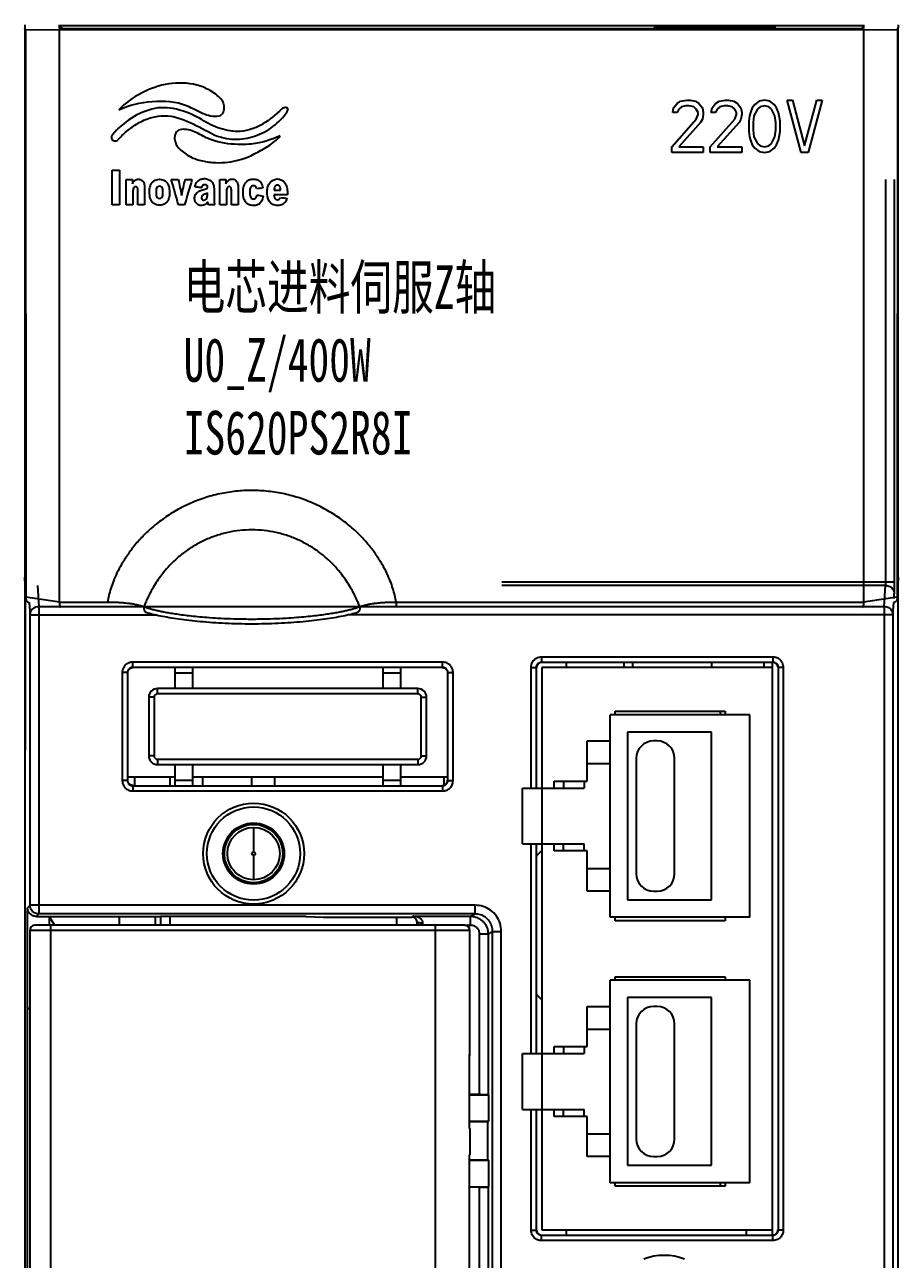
# Model space of a CAD drawing. Header units: millimetres. Extents: x 336 to 12810, y -1577 to 4105.
# Drawn here: x 7522.1 to 7572.1, y 1767.7 to 1838.4 of the extents above; entities that cross this region are included whole.
import ezdxf

# ---------------------------------------------------------------- set-up
doc = ezdxf.new("R2010")
doc.units = ezdxf.units.MM
doc.layers.add('03___PRT_ALL_CURVES', color=7, linetype='Continuous')
doc.layers.add('20_ALL_FEATURES', color=7, linetype='Continuous')
doc.styles.add('宋', font='', dxfattribs={"width": 0.7})
doc.styles.add('样式 8', font='arial.ttf', dxfattribs={"width": 0.6, "height": 2.5})
doc.styles.get('宋').set_extended_font_data('SimSun')

msp = doc.modelspace()

# ---------------------------------------------------------------- linework, layer by layer
at = {"color": 7, "linetype": 'Continuous'}
for p, q in [((7522.147, 1838.253), (7522.147, 1679.358)), ((7522.199, 1838.164), (7522.147, 1838.253)), ((7522.147, 1838.253), (7522.157, 1838.253)), ((7522.157, 1838.431), (7522.157, 1838.253)), ((7522.199, 1838.164), (7522.216, 1805.645)), ((7522.199, 1838.164), (7524.147, 1838.135)), ((7524.147, 1838.207), (7524.147, 1838.431)), ((7570.147, 1838.358), (7524.147, 1838.358)), ((7524.247, 1838.284), (7524.147, 1838.284)), ((7525.147, 1838.192), (7524.147, 1838.207)), ((7524.147, 1805.358), (7524.147, 1838.135)), ((7570.147, 1838.135), (7524.147, 1838.135)), ((7524.247, 1838.284), (7524.247, 1838.206)), ((7569.147, 1838.192), (7525.147, 1838.192)), ((7558.147, 1838.358), (7558.147, 1838.32)), ((7558.147, 1838.32), (7565.147, 1838.32)), ((7565.147, 1838.358), (7565.147, 1838.32)), ((7570.147, 1838.207), (7569.147, 1838.192)), ((7570.111, 1838.284), (7570.032, 1838.206)), ((7570.11, 1838.208), (7570.111, 1838.284)), ((7570.147, 1838.284), (7570.111, 1838.284)), ((7570.147, 1838.431), (7570.147, 1838.207)), ((7570.147, 1838.135), (7572.094, 1838.164)), ((7570.147, 1838.135), (7570.147, 1805.358)), ((7572.094, 1838.164), (7572.077, 1805.645)), ((7572.094, 1838.164), (7572.147, 1838.253)), ((7572.137, 1838.431), (7572.137, 1838.253)), ((7572.147, 1838.253), (7572.137, 1838.253)), ((7572.147, 1679.358), (7572.147, 1838.253)), ((7571.429, 1806.512), (7571.429, 1829.558)), ((7571.928, 1806.512), (7571.928, 1829.558)), ((7522.147, 1806.761), (7522.147, 1806.78)), ((7522.216, 1805.567), (7522.147, 1806.78)), ((7522.216, 1805.567), (7522.147, 1806.761)), ((7572.147, 1806.78), (7572.077, 1805.567)), ((7572.146, 1806.761), (7572.082, 1805.645)), ((7572.147, 1806.78), (7572.146, 1806.761)), ((7522.874, 1806.319), (7522.952, 1805.118)), ((7571.928, 1806.512), (7549.447, 1806.512)), ((7571.419, 1806.319), (7549.447, 1806.319)), ((7571.341, 1805.118), (7571.419, 1806.319)), ((7522.147, 1805.858), (7522.185, 1805.858)), ((7522.185, 1796.858), (7522.185, 1805.858)), ((7524.146, 1805.348), (7522.216, 1805.645)), ((7522.216, 1805.567), (7522.217, 1805.55)), ((7522.407, 1805.331), (7522.452, 1804.635)), ((7524.147, 1805.358), (7526.883, 1805.358)), ((7543.41, 1805.358), (7570.147, 1805.358)), ((7543.41, 1805.358), (7543.41, 1805.058)), ((7572.077, 1805.645), (7570.147, 1805.348)), ((7571.841, 1804.635), (7571.887, 1805.331)), ((7571.902, 1805.562), (7571.919, 1805.836)), ((7572.077, 1805.567), (7572.077, 1805.55)), ((7522.452, 1787.998), (7522.452, 1804.635)), ((7522.452, 1804.635), (7529.659, 1804.635)), ((7522.952, 1805.118), (7571.341, 1805.118)), ((7522.952, 1805.118), (7522.952, 1787.498)), ((7571.841, 1804.635), (7540.635, 1804.635)), ((7571.341, 1805.118), (7571.341, 1679.664)), ((7571.841, 1804.635), (7571.841, 1679.664)), ((7546.063, 1801.924), (7528.331, 1801.924)), ((7528.331, 1801.624), (7528.331, 1801.924)), ((7546.063, 1801.624), (7546.063, 1801.924)), ((7551.73, 1802.225), (7564.963, 1802.225)), ((7551.73, 1802.225), (7551.73, 1801.925)), ((7551.73, 1801.925), (7564.963, 1801.925)), ((7553.147, 1801.925), (7553.147, 1801.608)), ((7556.447, 1801.925), (7556.447, 1801.608)), ((7556.947, 1801.608), (7556.947, 1801.925)), ((7561.447, 1801.925), (7561.447, 1801.608)), ((7564.447, 1801.925), (7564.447, 1801.608)), ((7564.947, 1769.108), (7564.947, 1801.925)), ((7564.963, 1802.225), (7564.963, 1801.925)), ((7527.731, 1801.324), (7527.731, 1795.143)), ((7528.031, 1801.324), (7527.731, 1801.324)), ((7528.031, 1801.324), (7528.031, 1795.143)), ((7528.031, 1801.324), (7528.047, 1801.308)), ((7546.063, 1801.624), (7528.331, 1801.624)), ((7528.331, 1801.624), (7528.347, 1801.608)), ((7530.747, 1801.608), (7530.747, 1800.408)), ((7530.747, 1801.308), (7531.747, 1801.308)), ((7531.747, 1801.608), (7531.747, 1800.408)), ((7542.647, 1801.608), (7542.647, 1800.408)), ((7542.647, 1801.308), (7543.647, 1801.308)), ((7543.647, 1801.608), (7543.647, 1800.408)), ((7546.047, 1801.608), (7546.063, 1801.624)), ((7546.347, 1801.308), (7546.363, 1801.324)), ((7546.363, 1801.324), (7546.663, 1801.324)), ((7546.363, 1795.143), (7546.363, 1801.324)), ((7546.663, 1795.143), (7546.663, 1801.324)), ((7551.13, 1801.625), (7551.43, 1801.625)), ((7551.13, 1794.708), (7551.13, 1801.625)), ((7551.43, 1794.708), (7551.43, 1801.625)), ((7564.947, 1801.608), (7551.747, 1801.608)), ((7551.747, 1801.608), (7551.747, 1794.708)), ((7565.263, 1801.625), (7565.263, 1769.392)), ((7565.563, 1801.625), (7565.263, 1801.625)), ((7565.563, 1801.625), (7565.563, 1769.392)), ((7529.747, 1800.108), (7529.747, 1800.408)), ((7544.647, 1800.408), (7529.747, 1800.408)), ((7544.647, 1800.108), (7544.647, 1800.408)), ((7529.247, 1799.908), (7529.247, 1796.558)), ((7529.547, 1799.908), (7529.247, 1799.908)), ((7529.547, 1799.908), (7529.547, 1796.558)), ((7544.647, 1800.108), (7529.747, 1800.108)), ((7544.847, 1796.558), (7544.847, 1799.908)), ((7544.847, 1799.908), (7545.147, 1799.908)), ((7545.147, 1796.558), (7545.147, 1799.908)), ((7555.647, 1787.308), (7555.647, 1798.908)), ((7563.647, 1798.908), (7555.647, 1798.908)), ((7555.947, 1799.108), (7562.247, 1799.108)), ((7555.947, 1798.908), (7555.947, 1799.108)), ((7561.947, 1799.108), (7561.947, 1798.908)), ((7562.247, 1799.108), (7562.247, 1798.908)), ((7563.647, 1787.308), (7563.647, 1798.908)), ((7556.647, 1797.908), (7556.647, 1788.308)), ((7561.447, 1797.908), (7556.647, 1797.908)), ((7561.447, 1788.308), (7561.447, 1797.908)), ((7522.147, 1796.858), (7522.185, 1796.858)), ((7554.347, 1797.408), (7555.647, 1797.408)), ((7554.347, 1795.108), (7554.347, 1797.408)), ((7558.347, 1797.408), (7558.147, 1797.408)), ((7529.547, 1796.558), (7529.247, 1796.558)), ((7529.747, 1796.358), (7529.747, 1796.058)), ((7529.747, 1796.358), (7544.647, 1796.358)), ((7544.647, 1796.358), (7544.647, 1796.058)), ((7544.847, 1796.558), (7545.147, 1796.558)), ((7554.347, 1796.108), (7555.647, 1796.108)), ((7557.147, 1796.408), (7557.147, 1789.808)), ((7559.347, 1789.808), (7559.347, 1796.408)), ((7528.047, 1795.358), (7530.747, 1795.358)), ((7528.447, 1794.858), (7528.447, 1795.358)), ((7529.747, 1796.058), (7544.647, 1796.058)), ((7530.447, 1795.358), (7530.447, 1794.858)), ((7530.747, 1796.058), (7530.747, 1794.858)), ((7531.747, 1796.058), (7531.747, 1794.858)), ((7531.747, 1795.358), (7542.647, 1795.358)), ((7532.347, 1794.858), (7532.347, 1795.358)), ((7535.147, 1794.858), (7535.147, 1795.358)), ((7536.447, 1795.358), (7536.447, 1794.858)), ((7542.647, 1796.058), (7542.647, 1794.858)), ((7543.647, 1796.058), (7543.647, 1794.858)), ((7543.647, 1795.358), (7546.347, 1795.358)), ((7546.147, 1794.858), (7546.147, 1795.358)), ((7528.031, 1795.143), (7527.731, 1795.143)), ((7528.031, 1795.143), (7528.047, 1795.158)), ((7528.331, 1794.843), (7528.347, 1794.858)), ((7528.331, 1794.843), (7546.063, 1794.843)), ((7528.331, 1794.843), (7528.331, 1794.543)), ((7530.747, 1795.158), (7531.747, 1795.158)), ((7542.647, 1795.158), (7543.647, 1795.158)), ((7546.063, 1794.843), (7546.047, 1794.858)), ((7546.063, 1794.843), (7546.063, 1794.543)), ((7546.363, 1795.143), (7546.347, 1795.158)), ((7546.363, 1795.143), (7546.663, 1795.143)), ((7550.647, 1791.508), (7550.647, 1794.708)), ((7550.647, 1794.708), (7554.177, 1794.708)), ((7551.77, 1791.508), (7551.77, 1794.708)), ((7552.447, 1795.108), (7554.347, 1795.108)), ((7552.447, 1794.708), (7552.447, 1795.108)), ((7552.977, 1795.108), (7552.977, 1794.708)), ((7554.177, 1795.108), (7554.177, 1794.708)), ((7528.331, 1794.543), (7546.063, 1794.543)), ((7535.247, 1792.458), (7535.247, 1791.058)), ((7550.647, 1791.508), (7554.177, 1791.508)), ((7551.13, 1779.508), (7551.13, 1791.508)), ((7551.43, 1779.508), (7551.43, 1791.508)), ((7551.747, 1791.508), (7551.747, 1779.508)), ((7552.447, 1791.108), (7552.447, 1791.508)), ((7552.977, 1791.108), (7552.977, 1791.508)), ((7554.177, 1791.108), (7554.177, 1791.508)), ((7535.247, 1790.858), (7535.247, 1789.458)), ((7554.347, 1791.108), (7552.447, 1791.108)), ((7554.347, 1788.808), (7554.347, 1791.108)), ((7554.347, 1790.108), (7555.647, 1790.108)), ((7555.647, 1788.808), (7554.347, 1788.808)), ((7556.647, 1788.308), (7561.447, 1788.308)), ((7558.147, 1788.808), (7558.347, 1788.808)), ((7522.452, 1787.998), (7522.313, 1787.858)), ((7522.313, 1782.024), (7522.313, 1787.858)), ((7547.926, 1787.998), (7522.452, 1787.998)), ((7547.926, 1787.498), (7547.926, 1787.998)), ((7522.952, 1787.498), (7522.813, 1787.358)), ((7522.813, 1787.358), (7529.642, 1787.358)), ((7547.927, 1787.498), (7522.952, 1787.498)), ((7523.547, 1787.358), (7523.547, 1786.858)), ((7523.547, 1787.358), (7523.859, 1786.858)), ((7527.547, 1787.358), (7527.547, 1786.858)), ((7529.642, 1786.858), (7529.642, 1787.358)), ((7538.247, 1787.355), (7529.924, 1787.355)), ((7529.943, 1787.355), (7529.942, 1787.353)), ((7529.942, 1786.858), (7529.942, 1787.353)), ((7530.447, 1787.355), (7530.447, 1786.858)), ((7538.247, 1787.355), (7539.247, 1787.32)), ((7539.247, 1787.32), (7544.308, 1787.32)), ((7543.447, 1786.858), (7543.447, 1787.32)), ((7544.308, 1787.32), (7544.355, 1787.367)), ((7544.355, 1787.367), (7547.665, 1787.367)), ((7544.608, 1787.02), (7544.642, 1787.054)), ((7544.608, 1786.858), (7544.608, 1787.02)), ((7547.332, 1786.867), (7547.664, 1786.867)), ((7547.664, 1786.867), (7547.664, 1787.367)), ((7547.665, 1787.367), (7547.927, 1787.498)), ((7563.647, 1787.308), (7555.647, 1787.308)), ((7555.947, 1787.108), (7555.947, 1787.308)), ((7562.247, 1787.108), (7555.947, 1787.108)), ((7562.247, 1787.308), (7562.247, 1787.108)), ((7522.432, 1786.558), (7522.432, 1694.158)), ((7547.632, 1786.558), (7522.432, 1786.558)), ((7547.332, 1786.858), (7522.732, 1786.858)), ((7523.632, 1786.858), (7523.632, 1693.858)), ((7545.632, 1786.858), (7545.632, 1693.858)), ((7547.632, 1779.878), (7547.632, 1786.558)), ((7548.164, 1786.367), (7548.164, 1777.151)), ((7548.164, 1786.367), (7548.664, 1786.367)), ((7548.664, 1786.367), (7548.927, 1786.499)), ((7548.664, 1786.367), (7548.664, 1777.143)), ((7548.927, 1694.218), (7548.927, 1786.499)), ((7548.927, 1786.499), (7549.426, 1786.499)), ((7549.426, 1694.218), (7549.426, 1786.499)), ((7555.647, 1772.108), (7555.647, 1783.708)), ((7563.647, 1783.708), (7555.647, 1783.708)), ((7555.947, 1783.908), (7562.247, 1783.908)), ((7555.947, 1783.708), (7555.947, 1783.908)), ((7562.247, 1783.908), (7562.247, 1783.708)), ((7563.647, 1772.108), (7563.647, 1783.708)), ((7556.647, 1782.708), (7556.647, 1773.108)), ((7561.447, 1782.708), (7556.647, 1782.708)), ((7561.447, 1773.108), (7561.447, 1782.708)), ((7522.432, 1782.143), (7522.311, 1782.023)), ((7522.311, 1748.26), (7522.311, 1782.023)), ((7554.347, 1779.908), (7554.347, 1782.208)), ((7554.347, 1782.208), (7555.647, 1782.208)), ((7558.347, 1782.208), (7558.147, 1782.208)), ((7554.347, 1780.908), (7555.647, 1780.908)), ((7557.147, 1781.208), (7557.147, 1774.608)), ((7559.347, 1774.608), (7559.347, 1781.208)), ((7552.447, 1779.508), (7552.447, 1779.908)), ((7552.447, 1779.908), (7554.347, 1779.908)), ((7552.977, 1779.908), (7552.977, 1779.508)), ((7554.177, 1779.908), (7554.177, 1779.508)), ((7547.6, 1775.208), (7547.6, 1779.279)), ((7547.605, 1779.266), (7547.6, 1779.279)), ((7547.605, 1775.208), (7547.605, 1779.267)), ((7550.647, 1776.308), (7550.647, 1779.508)), ((7550.647, 1779.508), (7554.177, 1779.508)), ((7551.77, 1776.308), (7551.77, 1779.508)), ((7548.164, 1777.151), (7547.605, 1777.151)), ((7548.703, 1777.123), (7547.605, 1777.123)), ((7548.664, 1777.143), (7548.703, 1777.123)), ((7548.703, 1775.629), (7548.703, 1777.123)), ((7550.647, 1776.308), (7554.177, 1776.308)), ((7551.13, 1769.392), (7551.13, 1776.308)), ((7551.43, 1769.392), (7551.43, 1776.308)), ((7551.747, 1776.308), (7551.747, 1769.408)), ((7552.447, 1775.908), (7552.447, 1776.308)), ((7552.977, 1775.908), (7552.977, 1776.308)), ((7554.177, 1775.908), (7554.177, 1776.308)), ((7547.605, 1775.629), (7548.703, 1775.629)), ((7548.647, 1775.601), (7547.605, 1775.601)), ((7548.647, 1775.601), (7548.703, 1775.629)), ((7548.647, 1773.401), (7548.647, 1775.601)), ((7554.347, 1775.908), (7552.447, 1775.908)), ((7554.347, 1773.608), (7554.347, 1775.908)), ((7547.6, 1775.208), (7547.632, 1775.208)), ((7547.632, 1775.208), (7547.632, 1773.708)), ((7554.347, 1774.908), (7555.647, 1774.908)), ((7547.6, 1765.638), (7547.6, 1773.708)), ((7547.6, 1773.708), (7547.632, 1773.708)), ((7547.605, 1765.65), (7547.605, 1773.708)), ((7555.647, 1773.608), (7554.347, 1773.608)), ((7558.147, 1773.608), (7558.347, 1773.608)), ((7548.647, 1773.401), (7547.605, 1773.401)), ((7548.703, 1773.373), (7547.605, 1773.373)), ((7548.647, 1773.401), (7548.703, 1773.373)), ((7548.703, 1771.879), (7548.703, 1773.373)), ((7556.647, 1773.108), (7561.447, 1773.108)), ((7563.647, 1772.108), (7555.647, 1772.108)), ((7555.947, 1771.908), (7555.947, 1772.108)), ((7561.947, 1772.108), (7561.947, 1771.908)), ((7562.247, 1772.108), (7562.247, 1771.908)), ((7547.605, 1771.879), (7548.703, 1771.879)), ((7548.164, 1771.851), (7547.605, 1771.851)), ((7548.164, 1771.851), (7548.164, 1733.358)), ((7548.664, 1771.859), (7548.703, 1771.879)), ((7548.664, 1771.859), (7548.664, 1733.358)), ((7562.247, 1771.908), (7555.947, 1771.908)), ((7551.13, 1769.392), (7551.43, 1769.392)), ((7551.747, 1769.408), (7564.947, 1769.408)), ((7553.147, 1769.408), (7553.147, 1769.092)), ((7563.447, 1769.408), (7563.447, 1769.092)), ((7565.563, 1769.392), (7565.263, 1769.392)), ((7551.73, 1768.792), (7551.73, 1769.092)), ((7564.963, 1769.092), (7551.73, 1769.092)), ((7564.963, 1768.792), (7551.73, 1768.792)), ((7564.963, 1768.792), (7564.963, 1769.092))]:
    msp.add_line(p, q, dxfattribs=at)
for radius in [2.89, 2.669, 1.751, 1.672, 1.5, 0.1]:
    msp.add_circle((7535.247, 1790.958), radius, dxfattribs=at)
for centre, radius, start, end in [((7529.747, 1799.908), 0.5, 90, 180), ((7544.647, 1799.908), 0.5, 0, 90), ((7529.747, 1799.908), 0.2, 90, 180), ((7544.647, 1799.908), 0.2, 0, 90), ((7558.147, 1796.408), 1, 90, 180), ((7558.347, 1796.408), 1, 0, 90), ((7529.747, 1796.558), 0.5, 180, 270), ((7529.747, 1796.558), 0.2, 180, 270), ((7544.647, 1796.558), 0.2, 270, 0), ((7544.647, 1796.558), 0.5, 270, 0), ((7555.947, 1786.858), 6, 134.823, 138.97307), ((7558.147, 1789.808), 1, 180, 270), ((7558.347, 1789.808), 1, 270, 0), ((7522.732, 1786.558), 0.3, 90, 180), ((7547.332, 1786.558), 0.3, 0, 90), ((7555.947, 1786.858), 6, 221.02693, 225.177), ((7558.147, 1781.208), 1, 90, 180), ((7558.347, 1781.208), 1, 0, 90), ((7558.147, 1774.608), 1, 180, 270), ((7558.347, 1774.608), 1, 270, 0), ((7558.747, 1764.63), 3.317, 69.31391, 110.69797)]:
    msp.add_arc(centre, radius, start, end, dxfattribs=at)
for points, start_tangent, end_tangent in [([(7543.41, 1805.358), (7543.335, 1805.736), (7543.223, 1806.137), (7543.071, 1806.565), (7542.869, 1807.025), (7542.606, 1807.522), (7542.271, 1808.052), (7541.854, 1808.607), (7541.339, 1809.179), (7540.716, 1809.75), (7539.992, 1810.29), (7539.193, 1810.763), (7538.346, 1811.15), (7537.462, 1811.444), (7536.552, 1811.642), (7535.626, 1811.743), (7534.694, 1811.745), (7533.768, 1811.647), (7532.857, 1811.451), (7531.973, 1811.16), (7531.124, 1810.776), (7530.323, 1810.304), (7529.595, 1809.765), (7528.968, 1809.192), (7528.449, 1808.619), (7528.028, 1808.061), (7527.691, 1807.529), (7527.427, 1807.03), (7527.224, 1806.568), (7527.071, 1806.139), (7526.959, 1805.737), (7526.883, 1805.358)], (-0.158449, 0.987367), (-0.158453, -0.987366)), ([(7541.311, 1805.104), (7541.224, 1805.332), (7541.112, 1805.59), (7540.972, 1805.878), (7540.794, 1806.201), (7540.571, 1806.558), (7540.292, 1806.944), (7539.95, 1807.353), (7539.533, 1807.774), (7539.035, 1808.19), (7538.467, 1808.573), (7537.854, 1808.899), (7537.209, 1809.158), (7536.539, 1809.345), (7535.852, 1809.459), (7535.156, 1809.499), (7534.461, 1809.462), (7533.773, 1809.349), (7533.103, 1809.164), (7532.458, 1808.908), (7531.842, 1808.583), (7531.273, 1808.2), (7530.771, 1807.784), (7530.352, 1807.361), (7530.007, 1806.951), (7529.726, 1806.563), (7529.501, 1806.204), (7529.323, 1805.88), (7529.182, 1805.591), (7529.07, 1805.333), (7528.982, 1805.104)], (-0.336663, 0.941625), (-0.336661, -0.941626)), ([(7571.419, 1806.319), (7571.424, 1806.354), (7571.425, 1806.376), (7571.427, 1806.403), (7571.428, 1806.436), (7571.428, 1806.473), (7571.429, 1806.512)], (0.222501, 0.974932), (-0.000007, 1)), ([(7571.419, 1806.319), (7571.669, 1806.253), (7571.852, 1806.077), (7571.919, 1805.836)], (0.99999, -0.004364), (0.004676, -0.999989)), ([(7571.919, 1805.836), (7571.921, 1805.862), (7571.922, 1805.902), (7571.924, 1805.959), (7571.925, 1806.035), (7571.927, 1806.131), (7571.928, 1806.246), (7571.928, 1806.375), (7571.928, 1806.512)], (0.065022, 0.997884), (-0.000064, 1)), ([(7522.216, 1805.593), (7522.216, 1805.618), (7522.216, 1805.645)], (0.002955, 0.999996), (-0.000522, 1)), ([(7522.216, 1805.567), (7522.216, 1805.593)], (0.004788, 0.999989), (0.002955, 0.999996)), ([(7522.217, 1805.55), (7522.225, 1805.499), (7522.25, 1805.439), (7522.288, 1805.392), (7522.337, 1805.357), (7522.393, 1805.336), (7522.416, 1805.331)], (0.058249, -0.998302), (0.988517, -0.151107)), ([(7524.146, 1805.348), (7524.144, 1805.287), (7524.145, 1805.228), (7524.149, 1805.176), (7524.155, 1805.131), (7524.164, 1805.096), (7524.176, 1805.072), (7524.189, 1805.06), (7524.194, 1805.058)], (-0.064441, -0.997922), (0.992881, -0.119113)), ([(7524.146, 1805.348), (7524.147, 1805.352), (7524.147, 1805.355), (7524.147, 1805.358)], (0.064441, 0.997922), (0, 1)), ([(7526.883, 1805.358), (7527.137, 1805.359), (7527.416, 1805.352), (7527.705, 1805.335), (7527.988, 1805.309), (7528.251, 1805.274), (7528.486, 1805.233), (7528.688, 1805.189), (7528.854, 1805.144), (7528.982, 1805.104)], (0.999877, 0.015698), (0.946467, -0.3228)), ([(7541.311, 1805.104), (7541.44, 1805.145), (7541.606, 1805.189), (7541.808, 1805.234), (7542.044, 1805.274), (7542.307, 1805.309), (7542.589, 1805.335), (7542.878, 1805.352), (7543.156, 1805.359), (7543.41, 1805.358)], (0.946467, 0.322799), (0.999877, -0.015694)), ([(7570.147, 1805.348), (7570.15, 1805.287), (7570.149, 1805.228), (7570.145, 1805.176), (7570.138, 1805.131), (7570.129, 1805.096), (7570.118, 1805.072), (7570.105, 1805.06), (7570.1, 1805.058)], (0.064441, -0.997922), (-0.992805, -0.11974)), ([(7570.147, 1805.358), (7570.147, 1805.355), (7570.147, 1805.352), (7570.147, 1805.348)], (0, -1), (0.064441, -0.997922)), ([(7572.077, 1805.55), (7572.069, 1805.499), (7572.044, 1805.439), (7572.005, 1805.392), (7571.957, 1805.357), (7571.901, 1805.336), (7571.877, 1805.331)], (-0.058406, -0.998293), (-0.988508, -0.15117)), ([(7572.077, 1805.645), (7572.077, 1805.618), (7572.077, 1805.593)], (-0.000522, -1), (0.002955, -0.999996)), ([(7572.077, 1805.593), (7572.077, 1805.567)], (0.002955, -0.999996), (0.004788, -0.999989)), ([(7522.452, 1804.635), (7522.463, 1804.73), (7522.496, 1804.83), (7522.558, 1804.93), (7522.654, 1805.021), (7522.787, 1805.09), (7522.952, 1805.118)], (0.004676, 0.999989), (0.99999, 0.004364)), ([(7528.982, 1805.104), (7528.97, 1805.024), (7528.974, 1804.947), (7528.994, 1804.879), (7529.029, 1804.825), (7529.075, 1804.788), (7529.099, 1804.779)], (-0.245809, -0.969318), (0.95301, -0.30294)), ([(7528.982, 1805.104), (7529.163, 1805.04), (7529.37, 1804.976), (7529.601, 1804.915), (7529.852, 1804.857), (7530.119, 1804.802), (7530.411, 1804.749), (7530.746, 1804.694), (7531.126, 1804.64), (7531.555, 1804.587), (7532.037, 1804.536), (7532.579, 1804.489), (7533.193, 1804.448), (7533.906, 1804.415), (7534.722, 1804.395), (7535.576, 1804.395), (7536.391, 1804.415), (7537.103, 1804.448), (7537.717, 1804.49), (7538.258, 1804.537), (7538.74, 1804.587), (7539.168, 1804.64), (7539.548, 1804.695), (7539.883, 1804.749), (7540.175, 1804.802), (7540.442, 1804.857), (7540.692, 1804.915), (7540.924, 1804.976), (7541.131, 1805.04), (7541.311, 1805.104)], (0.933783, -0.35784), (0.933783, 0.35784)), ([(7529.099, 1804.779), (7529.464, 1804.678), (7529.915, 1804.579), (7530.416, 1804.487), (7530.965, 1804.402), (7531.562, 1804.325), (7532.207, 1804.257), (7532.897, 1804.201), (7533.623, 1804.158), (7534.374, 1804.131), (7535.138, 1804.122), (7535.902, 1804.131), (7536.655, 1804.157), (7537.383, 1804.2), (7538.076, 1804.256), (7538.723, 1804.324), (7539.321, 1804.401), (7539.871, 1804.486), (7540.374, 1804.578), (7540.826, 1804.677), (7541.195, 1804.779)], (0.953081, -0.302715), (0.953092, 0.302681)), ([(7541.311, 1805.104), (7541.324, 1805.024), (7541.319, 1804.947), (7541.299, 1804.879), (7541.265, 1804.825), (7541.218, 1804.788), (7541.195, 1804.779)], (0.245794, -0.969322), (-0.953033, -0.302868)), ([(7571.341, 1805.118), (7571.44, 1805.108), (7571.544, 1805.076), (7571.648, 1805.015), (7571.742, 1804.922), (7571.812, 1804.795), (7571.841, 1804.635)], (0.99999, -0.004364), (0.004676, -0.999989)), ([(7528.331, 1801.924), (7528.258, 1801.92), (7528.179, 1801.905), (7528.094, 1801.875), (7528.007, 1801.829), (7527.921, 1801.762), (7527.844, 1801.675), (7527.783, 1801.569), (7527.744, 1801.45), (7527.731, 1801.324)], (-1, -0.000011), (0.000067, -1)), ([(7546.663, 1801.324), (7546.658, 1801.399), (7546.642, 1801.48), (7546.612, 1801.566), (7546.564, 1801.654), (7546.496, 1801.739), (7546.408, 1801.815), (7546.303, 1801.874), (7546.186, 1801.911), (7546.063, 1801.924)], (0, 1), (-1, 0.00004)), ([(7551.13, 1801.625), (7551.136, 1801.711), (7551.157, 1801.802), (7551.195, 1801.897), (7551.257, 1801.993), (7551.344, 1802.084), (7551.456, 1802.159), (7551.588, 1802.208), (7551.73, 1802.225)], (-0.000012, 1), (1, 0.000049)), ([(7551.43, 1801.625), (7551.433, 1801.668), (7551.443, 1801.713), (7551.463, 1801.761), (7551.493, 1801.809), (7551.537, 1801.855), (7551.593, 1801.892), (7551.659, 1801.916), (7551.73, 1801.925)], (-0.000084, 1), (1, -0.000044)), ([(7551.597, 1801.868), (7551.487, 1801.758), (7551.447, 1801.608)], (-0.867069, -0.498188), (0, -1)), ([(7551.747, 1801.908), (7551.597, 1801.868)], (-1, 0), (-0.867069, -0.498188)), ([(7565.192, 1801.796), (7565.087, 1801.883), (7564.953, 1801.914)], (-0.603787, 0.797146), (-0.999999, -0.001222)), ([(7564.963, 1802.225), (7565.05, 1802.219), (7565.14, 1802.198), (7565.235, 1802.16), (7565.332, 1802.099), (7565.423, 1802.011), (7565.497, 1801.899), (7565.546, 1801.767), (7565.563, 1801.625)], (1, 0.000012), (0.000049, -1)), ([(7564.963, 1801.925), (7565.006, 1801.922), (7565.052, 1801.912), (7565.099, 1801.893), (7565.148, 1801.862), (7565.193, 1801.818), (7565.23, 1801.762), (7565.255, 1801.696), (7565.263, 1801.625)], (1, 0.000084), (-0.000044, -1)), ([(7565.247, 1801.675), (7565.192, 1801.796)], (-0.201059, 0.979579), (-0.603787, 0.797146)), ([(7528.331, 1801.624), (7528.294, 1801.622), (7528.255, 1801.614), (7528.213, 1801.6), (7528.169, 1801.577), (7528.126, 1801.543), (7528.088, 1801.5), (7528.057, 1801.447), (7528.038, 1801.387), (7528.031, 1801.324)], (-1, 0.000297), (0.000348, -1)), ([(7528.047, 1801.308), (7528.087, 1801.458), (7528.197, 1801.568), (7528.347, 1801.608)], (0, 1), (1, 0)), ([(7546.047, 1801.608), (7546.197, 1801.568), (7546.307, 1801.458), (7546.347, 1801.308)], (1, 0), (0, -1)), ([(7546.363, 1801.324), (7546.36, 1801.362), (7546.352, 1801.402), (7546.337, 1801.445), (7546.313, 1801.489), (7546.279, 1801.532), (7546.235, 1801.57), (7546.183, 1801.599), (7546.124, 1801.618), (7546.063, 1801.624)], (0.000305, 1), (-1, -0.000279)), ([(7527.731, 1795.143), (7527.735, 1795.07), (7527.751, 1794.99), (7527.78, 1794.906), (7527.826, 1794.818), (7527.893, 1794.733), (7527.98, 1794.656), (7528.086, 1794.595), (7528.205, 1794.556), (7528.331, 1794.543)], (0.000011, -1), (1, 0.000067)), ([(7528.031, 1795.143), (7528.033, 1795.106), (7528.041, 1795.066), (7528.055, 1795.024), (7528.079, 1794.98), (7528.112, 1794.938), (7528.156, 1794.899), (7528.209, 1794.869), (7528.268, 1794.849), (7528.331, 1794.843)], (-0.000297, -1), (1, 0.000348)), ([(7528.347, 1794.858), (7528.197, 1794.899), (7528.087, 1795.008), (7528.047, 1795.158)], (-1, 0), (0, 1)), ([(7546.047, 1794.858), (7546.197, 1794.899), (7546.307, 1795.008), (7546.347, 1795.158)], (1, 0), (0, 1)), ([(7546.063, 1794.543), (7546.136, 1794.547), (7546.215, 1794.562), (7546.3, 1794.591), (7546.387, 1794.638), (7546.473, 1794.705), (7546.549, 1794.792), (7546.61, 1794.898), (7546.649, 1795.017), (7546.663, 1795.143)], (1, 0.000011), (-0.000067, 1)), ([(7546.063, 1794.843), (7546.099, 1794.845), (7546.139, 1794.852), (7546.181, 1794.867), (7546.225, 1794.89), (7546.268, 1794.924), (7546.306, 1794.967), (7546.337, 1795.02), (7546.356, 1795.08), (7546.363, 1795.143)], (1, -0.000297), (-0.000348, 1)), ([(7522.813, 1787.358), (7522.621, 1787.396), (7522.459, 1787.505), (7522.351, 1787.667), (7522.313, 1787.858)], (-1, 0), (0, 1)), ([(7522.952, 1787.498), (7522.854, 1787.508), (7522.749, 1787.541), (7522.645, 1787.604), (7522.551, 1787.7), (7522.481, 1787.832), (7522.452, 1787.998)], (-1, 0.000305), (-0.000305, 1)), ([(7549.426, 1786.499), (7549.353, 1786.962), (7549.141, 1787.38), (7548.809, 1787.711), (7548.391, 1787.924), (7547.926, 1787.998)], (-0.000061, 1), (-1, -0.000066)), ([(7529.642, 1787.358), (7529.763, 1787.358), (7529.862, 1787.357), (7529.924, 1787.355)], (1, 0), (0.998784, -0.04931)), ([(7544.608, 1787.02), (7544.568, 1787.17), (7544.458, 1787.28), (7544.308, 1787.32)], (0, 1), (-1, 0)), ([(7544.942, 1786.984), (7544.939, 1787.023), (7544.929, 1787.064), (7544.912, 1787.105), (7544.886, 1787.146), (7544.852, 1787.186), (7544.808, 1787.225), (7544.754, 1787.262), (7544.691, 1787.295), (7544.619, 1787.324), (7544.538, 1787.346), (7544.45, 1787.361), (7544.355, 1787.367)], (0.00666, 0.999978), (-0.999917, 0.012882)), ([(7544.642, 1787.054), (7544.684, 1787.019), (7544.793, 1786.993), (7544.942, 1786.984)], (0.07253, -0.997366), (0.999992, -0.003962)), ([(7544.642, 1786.867), (7544.642, 1786.962), (7544.642, 1787.054)], (-0.000006, 1), (0.004186, 0.999991)), ([(7544.942, 1786.867), (7544.942, 1786.926), (7544.942, 1786.984)], (0, 1), (0.006701, 0.999978)), ([(7547.664, 1786.867), (7547.725, 1786.863)], (1, -0.000001), (0.992559, -0.121764)), ([(7547.665, 1787.367), (7547.786, 1787.36), (7547.91, 1787.336), (7548.036, 1787.295), (7548.164, 1787.233), (7548.29, 1787.146), (7548.41, 1787.032), (7548.515, 1786.891), (7548.596, 1786.728), (7548.647, 1786.55), (7548.664, 1786.367)], (1, -0.000799), (0.000313, -1)), ([(7548.927, 1786.499), (7548.878, 1786.808), (7548.736, 1787.086), (7548.515, 1787.307), (7548.237, 1787.449), (7547.927, 1787.498)], (0.000286, 1), (-1, -0.000321)), ([(7547.725, 1786.863), (7547.787, 1786.852), (7547.85, 1786.831), (7547.914, 1786.8), (7547.977, 1786.757), (7548.037, 1786.7), (7548.09, 1786.629), (7548.13, 1786.547), (7548.156, 1786.458), (7548.164, 1786.367)], (0.992559, -0.121764), (0.000034, -1)), ([(7547.6, 1779.279), (7547.624, 1779.571), (7547.632, 1779.878)], (0.104868, 0.994486), (0.000126, 1)), ([(7547.606, 1779.279), (7547.616, 1779.405), (7547.63, 1779.706), (7547.632, 1779.878)], (0.085413, 0.996346), (0.000108, 1)), ([(7547.605, 1779.265), (7547.606, 1779.279)], (0.087397, 0.996174), (0.085413, 0.996346)), ([(7548.664, 1777.143), (7548.621, 1777.146), (7548.511, 1777.148), (7548.351, 1777.15), (7548.164, 1777.151)], (-0.894482, 0.447105), (-1, 0)), ([(7548.164, 1771.851), (7548.351, 1771.852), (7548.511, 1771.853), (7548.621, 1771.856), (7548.664, 1771.859)], (1, 0), (0.894482, 0.447105)), ([(7551.73, 1768.792), (7551.644, 1768.798), (7551.554, 1768.818), (7551.458, 1768.857), (7551.362, 1768.918), (7551.271, 1769.006), (7551.196, 1769.118), (7551.147, 1769.249), (7551.13, 1769.392)], (-1, -0.000012), (-0.000049, 1)), ([(7551.73, 1769.092), (7551.687, 1769.095), (7551.642, 1769.105), (7551.594, 1769.124), (7551.546, 1769.155), (7551.501, 1769.199), (7551.463, 1769.255), (7551.439, 1769.321), (7551.43, 1769.392)], (-1, -0.000084), (0.000044, 1)), ([(7551.447, 1769.408), (7551.487, 1769.258)], (0, -1), (0.498188, -0.867069)), ([(7551.487, 1769.258), (7551.597, 1769.149), (7551.747, 1769.108)], (0.498188, -0.867069), (1, 0)), ([(7564.946, 1769.1), (7565.103, 1769.143), (7565.213, 1769.252), (7565.253, 1769.402)], (1, 0), (0, 1)), ([(7565.263, 1769.392), (7565.26, 1769.349), (7565.25, 1769.304), (7565.231, 1769.256), (7565.2, 1769.208), (7565.157, 1769.162), (7565.1, 1769.125), (7565.035, 1769.1), (7564.963, 1769.092)], (0.000084, -1), (-1, 0.000044)), ([(7565.563, 1769.392), (7565.557, 1769.306), (7565.537, 1769.215), (7565.498, 1769.12), (7565.437, 1769.023), (7565.35, 1768.933), (7565.237, 1768.858), (7565.106, 1768.809), (7564.963, 1768.792)], (0.000012, -1), (-1, -0.000049))]:
    msp.add_spline(points, degree=3, dxfattribs=dict(at, start_tangent=start_tangent, end_tangent=end_tangent))
at = {"layer": '03___PRT_ALL_CURVES', "color": 7, "linetype": 'Continuous'}
for p, q in [((7559.235, 1833.407), (7559.285, 1833.663)), ((7559.285, 1833.663), (7559.485, 1833.918)), ((7559.485, 1833.918), (7559.685, 1834.046)), ((7559.585, 1833.599), (7559.485, 1833.407)), ((7559.735, 1833.726), (7559.585, 1833.599)), ((7559.685, 1834.046), (7560.035, 1834.109)), ((7559.985, 1833.79), (7559.735, 1833.726)), ((7560.185, 1833.79), (7559.985, 1833.79)), ((7560.035, 1834.109), (7560.235, 1834.109)), ((7560.435, 1833.726), (7560.185, 1833.79)), ((7560.235, 1834.109), (7560.535, 1834.046)), ((7560.585, 1833.599), (7560.435, 1833.726)), ((7560.535, 1834.046), (7560.735, 1833.918)), ((7560.685, 1833.407), (7560.585, 1833.599)), ((7560.735, 1833.918), (7560.935, 1833.663)), ((7560.935, 1833.663), (7560.985, 1833.407)), ((7561.435, 1833.407), (7561.485, 1833.663)), ((7561.485, 1833.663), (7561.685, 1833.918)), ((7561.685, 1833.918), (7561.885, 1834.046)), ((7561.785, 1833.599), (7561.685, 1833.407)), ((7561.935, 1833.726), (7561.785, 1833.599)), ((7561.885, 1834.046), (7562.235, 1834.109)), ((7562.185, 1833.79), (7561.935, 1833.726)), ((7562.385, 1833.79), (7562.185, 1833.79)), ((7562.235, 1834.109), (7562.435, 1834.109)), ((7562.635, 1833.726), (7562.385, 1833.79)), ((7562.435, 1834.109), (7562.735, 1834.046)), ((7562.785, 1833.599), (7562.635, 1833.726)), ((7562.735, 1834.046), (7562.935, 1833.918)), ((7562.885, 1833.407), (7562.785, 1833.599)), ((7562.935, 1833.918), (7563.135, 1833.663)), ((7563.135, 1833.663), (7563.185, 1833.407)), ((7563.785, 1833.663), (7563.685, 1833.407)), ((7563.935, 1833.854), (7563.785, 1833.663)), ((7564.085, 1833.599), (7563.885, 1833.216)), ((7564.185, 1834.046), (7563.935, 1833.854)), ((7564.235, 1833.726), (7564.085, 1833.599)), ((7564.485, 1834.109), (7564.185, 1834.046)), ((7564.485, 1833.79), (7564.235, 1833.726)), ((7564.785, 1834.046), (7564.485, 1834.109)), ((7564.735, 1833.726), (7564.485, 1833.79)), ((7564.885, 1833.599), (7564.735, 1833.726)), ((7565.035, 1833.854), (7564.785, 1834.046)), ((7565.085, 1833.216), (7564.885, 1833.599)), ((7565.185, 1833.663), (7565.035, 1833.854)), ((7565.285, 1833.407), (7565.185, 1833.663)), ((7566.585, 1831.109), (7565.785, 1834.109)), ((7565.785, 1834.109), (7566.085, 1834.109)), ((7566.085, 1834.109), (7566.785, 1831.492)), ((7566.785, 1831.492), (7567.485, 1834.109)), ((7567.785, 1834.109), (7566.985, 1831.109)), ((7567.485, 1834.109), (7567.785, 1834.109)), ((7559.185, 1831.428), (7560.585, 1833.024)), ((7559.485, 1833.407), (7559.235, 1833.407)), ((7560.835, 1832.833), (7559.585, 1831.428)), ((7560.585, 1833.024), (7560.685, 1833.28)), ((7560.685, 1833.28), (7560.685, 1833.407)), ((7560.935, 1833.024), (7560.835, 1832.833)), ((7560.985, 1833.28), (7560.935, 1833.024)), ((7560.985, 1833.407), (7560.985, 1833.28)), ((7561.385, 1831.428), (7562.785, 1833.024)), ((7561.685, 1833.407), (7561.435, 1833.407)), ((7563.035, 1832.833), (7561.785, 1831.428)), ((7562.785, 1833.024), (7562.885, 1833.28)), ((7562.885, 1833.28), (7562.885, 1833.407)), ((7563.135, 1833.024), (7563.035, 1832.833)), ((7563.185, 1833.28), (7563.135, 1833.024)), ((7563.185, 1833.407), (7563.185, 1833.28)), ((7563.635, 1833.216), (7563.585, 1832.897)), ((7563.585, 1832.897), (7563.585, 1832.322)), ((7563.685, 1833.407), (7563.635, 1833.216)), ((7563.885, 1833.216), (7563.835, 1832.833)), ((7563.835, 1832.833), (7563.835, 1832.386)), ((7565.135, 1832.833), (7565.085, 1833.216)), ((7565.135, 1832.386), (7565.135, 1832.833)), ((7565.335, 1833.216), (7565.285, 1833.407)), ((7565.385, 1832.897), (7565.335, 1833.216)), ((7565.385, 1832.322), (7565.385, 1832.897)), ((7563.585, 1832.322), (7563.635, 1832.003)), ((7563.835, 1832.386), (7563.885, 1832.003)), ((7565.085, 1832.003), (7565.135, 1832.386)), ((7565.335, 1832.003), (7565.385, 1832.322)), ((7559.185, 1831.109), (7559.185, 1831.428)), ((7559.585, 1831.428), (7560.985, 1831.428)), ((7560.985, 1831.428), (7560.985, 1831.109)), ((7561.385, 1831.109), (7561.385, 1831.428)), ((7561.785, 1831.428), (7563.185, 1831.428)), ((7563.185, 1831.428), (7563.185, 1831.109)), ((7563.635, 1832.003), (7563.685, 1831.811)), ((7563.685, 1831.811), (7563.785, 1831.556)), ((7563.785, 1831.556), (7563.935, 1831.365)), ((7563.885, 1832.003), (7564.085, 1831.62)), ((7564.085, 1831.62), (7564.235, 1831.492)), ((7564.235, 1831.492), (7564.485, 1831.428)), ((7564.485, 1831.428), (7564.735, 1831.492)), ((7564.735, 1831.492), (7564.885, 1831.62)), ((7564.885, 1831.62), (7565.085, 1832.003)), ((7565.035, 1831.365), (7565.185, 1831.556)), ((7565.185, 1831.556), (7565.285, 1831.811)), ((7565.285, 1831.811), (7565.335, 1832.003)), ((7560.985, 1831.109), (7559.185, 1831.109)), ((7563.185, 1831.109), (7561.385, 1831.109)), ((7563.935, 1831.365), (7564.185, 1831.173)), ((7564.185, 1831.173), (7564.485, 1831.109)), ((7564.485, 1831.109), (7564.785, 1831.173)), ((7564.785, 1831.173), (7565.035, 1831.365)), ((7566.985, 1831.109), (7566.585, 1831.109))]:
    msp.add_line(p, q, dxfattribs=at)
at = {"layer": '20_ALL_FEATURES', "color": 7, "linetype": 'Continuous'}
for points, start_tangent, end_tangent in [([(7533.398, 1834.171, 48.994), (7532.735, 1834.674, 49.008), (7531.995, 1834.974, 49.017), (7530.396, 1835.04, 49.019), (7528.83, 1834.517, 49.004), (7527.527, 1833.553, 48.975)], (-0.709681, 0.704213, 0.020901), (-0.69443, -0.719243, -0.021347)), ([(7529.592, 1833.639, 48.978), (7528.258, 1833.078, 48.961), (7527.166, 1832.125, 48.933)], (-0.974455, -0.224484, -0.006663), (-0.643609, -0.765018, -0.022705)), ([(7527.527, 1833.553, 48.975), (7529.448, 1834.04, 48.99), (7531.416, 1833.8, 48.982), (7531.87, 1833.585, 48.976), (7532.318, 1833.364, 48.97), (7532.782, 1833.213, 48.965), (7533.279, 1833.203, 48.965)], (0.907304, 0.42029, 0.012474), (0.986774, 0.162031, 0.004809)), ([(7532.301, 1832.985, 48.958), (7530.998, 1833.545, 48.975), (7530.302, 1833.668, 48.979), (7529.592, 1833.639, 48.978)], (-0.867538, 0.497152, 0.014755), (-0.986865, -0.161475, -0.004792)), ([(7533.279, 1833.203, 48.965), (7533.406, 1833.279, 48.967), (7533.494, 1833.383, 48.97), (7533.567, 1833.643, 48.978), (7533.526, 1833.925, 48.986), (7533.398, 1834.171, 48.994)], (0.925982, 0.377402, 0.011201), (-0.614554, 0.788528, 0.023403)), ([(7536.846, 1833.588, 48.976), (7535.769, 1832.747, 48.951), (7535.152, 1832.458, 48.943), (7534.484, 1832.317, 48.938)], (-0.72364, -0.689874, -0.020475), (-0.997096, -0.076127, -0.002259)), ([(7537.167, 1833.459, 48.972), (7537.211, 1833.55, 48.975), (7537.214, 1833.616, 48.977), (7537.183, 1833.658, 48.978), (7537.128, 1833.679, 48.979), (7537.059, 1833.681, 48.979), (7536.982, 1833.665, 48.978), (7536.846, 1833.588, 48.976)], (0.545673, 0.837629, 0.02486), (-0.72364, -0.689874, -0.020475)), ([(7527.512, 1831.868, 48.925), (7528.06, 1832.396, 48.941), (7528.705, 1832.828, 48.954), (7529.415, 1833.118, 48.962), (7530.152, 1833.218, 48.965), (7531.61, 1832.829, 48.954), (7532.987, 1832.132, 48.933)], (0.655413, 0.754938, 0.022406), (0.900227, -0.435229, -0.012917)), ([(7534.484, 1832.317, 48.938), (7533.343, 1832.481, 48.943), (7532.301, 1832.985, 48.958)], (-0.999078, -0.042916, -0.001274), (-0.839082, 0.543766, 0.016139)), ([(7532.987, 1832.132, 48.933), (7534.141, 1831.871, 48.925), (7535.307, 1832.048, 48.93), (7536.357, 1832.599, 48.947), (7537.167, 1833.459, 48.972)], (0.910828, -0.412604, -0.012246), (0.545673, 0.837629, 0.02486)), ([(7527.166, 1832.125, 48.933), (7527.105, 1831.949, 48.928), (7527.185, 1831.816, 48.924), (7527.342, 1831.774, 48.922), (7527.512, 1831.868, 48.925)], (-0.643609, -0.765018, -0.022705), (0.655413, 0.754938, 0.022406)), ([(7531.017, 1832.415, 48.941), (7530.801, 1832.232, 48.936), (7530.728, 1831.973, 48.928), (7530.77, 1831.693, 48.92), (7530.897, 1831.446, 48.913)], (-0.920511, -0.390544, -0.011591), (0.606604, -0.794654, -0.023585)), ([(7532.537, 1831.96, 48.928), (7531.803, 1832.319, 48.939), (7531.417, 1832.427, 48.942), (7531.017, 1832.415, 48.941)], (-0.89622, 0.443414, 0.01316), (-0.976807, -0.214029, -0.006352)), ([(7530.897, 1831.446, 48.913), (7531.462, 1830.964, 48.898), (7532.139, 1830.673, 48.89), (7532.875, 1830.542, 48.886), (7533.617, 1830.545, 48.886)], (0.640583, -0.767551, -0.02278), (0.996649, 0.081765, 0.002427)), ([(7534.541, 1831.573, 48.916), (7533.016, 1831.773, 48.922), (7532.537, 1831.96, 48.928)], (-0.999998, 0.00219, 0.000065), (-0.899181, 0.437385, 0.012981)), ([(7536.769, 1832.065, 48.931), (7535.115, 1831.598, 48.917), (7534.541, 1831.573, 48.916)], (-0.913157, -0.407428, -0.012092), (-0.999716, 0.023814, 0.000707)), ([(7535.286, 1831.029, 48.9), (7536.079, 1831.478, 48.914), (7536.769, 1832.065, 48.931)], (0.879947, 0.474863, 0.014094), (0.641014, 0.767191, 0.02277)), ([(7533.617, 1830.545, 48.886), (7534.892, 1830.841, 48.895), (7535.286, 1831.029, 48.9)], (0.9953, 0.0968, 0.002873), (0.871745, 0.489745, 0.014535)), ([(7527.147, 1828.109, 48.814), (7527.147, 1830.109, 48.873)], (0, 0.99956, 0.029666), (0, 0.99956, 0.029666)), ([(7527.147, 1830.109, 48.873), (7527.575, 1830.109, 48.873)], (1, 0), (1, 0)), ([(7527.575, 1830.109, 48.873), (7527.575, 1828.109, 48.814)], (0, -0.99956, -0.029666), (0, -0.99956, -0.029666)), ([(7527.95, 1828.109, 48.814), (7527.95, 1829.558, 48.857)], (0, 0.99956, 0.029666), (0, 0.99956, 0.029666)), ([(7527.95, 1829.558, 48.857), (7528.308, 1829.558, 48.857)], (1, 0), (1, 0)), ([(7528.308, 1829.322, 48.85), (7528.427, 1829.487, 48.854), (7528.598, 1829.585, 48.857), (7528.788, 1829.556, 48.857), (7528.937, 1829.425, 48.853), (7528.998, 1829.234, 48.847), (7529.01, 1829.03, 48.841)], (0.44599, 0.894644, 0.026552), (0.042716, -0.998648, -0.029639)), ([(7528.308, 1829.558, 48.857), (7528.308, 1829.322, 48.85)], (0, -0.99956, -0.029666), (0, -0.99956, -0.029666)), ([(7529.286, 1828.83, 48.835), (7529.34, 1829.2, 48.846), (7529.416, 1829.355, 48.851), (7529.531, 1829.475, 48.854), (7529.861, 1829.575, 48.857), (7530.19, 1829.482, 48.854), (7530.305, 1829.364, 48.851), (7530.381, 1829.21, 48.846), (7530.437, 1828.839, 48.835)], (-0.0042, 0.999551, 0.029666), (0.003289, -0.999554, -0.029666)), ([(7530.536, 1829.558, 48.857), (7530.936, 1829.558, 48.857)], (1, 0), (1, 0)), ([(7530.953, 1828.109, 48.814), (7530.536, 1829.558, 48.857)], (-0.276553, 0.960576, 0.028509), (-0.276553, 0.960576, 0.028509)), ([(7530.936, 1829.558, 48.857), (7531.13, 1828.64, 48.829)], (0.207229, -0.977862, -0.029022), (0.207229, -0.977862, -0.029022)), ([(7531.13, 1828.64, 48.829), (7531.331, 1829.558, 48.857)], (0.213843, 0.976438, 0.02898), (0.213843, 0.976438, 0.02898)), ([(7531.719, 1829.558, 48.857), (7531.293, 1828.109, 48.814)], (-0.281868, -0.959031, -0.028463), (-0.281868, -0.959031, -0.028463)), ([(7531.331, 1829.558, 48.857), (7531.719, 1829.558, 48.857)], (1, 0), (1, 0)), ([(7531.908, 1829.145, 48.844), (7531.96, 1829.355, 48.851), (7532.085, 1829.505, 48.855), (7532.257, 1829.592, 48.858), (7532.453, 1829.616, 48.858), (7532.818, 1829.469, 48.854), (7532.938, 1829.297, 48.849), (7532.983, 1829.057, 48.842)], (0.034094, 0.998979, 0.029649), (0, -0.99956, -0.029666)), ([(7533.307, 1829.558, 48.857), (7533.665, 1829.558, 48.857)], (1, 0), (1, 0)), ([(7533.307, 1828.109, 48.814), (7533.307, 1829.558, 48.857)], (0, 0.99956, 0.029666), (0, 0.99956, 0.029666)), ([(7533.665, 1829.322, 48.85), (7533.746, 1829.446, 48.853), (7533.786, 1829.493, 48.855), (7533.827, 1829.529, 48.856), (7533.871, 1829.556, 48.857), (7533.918, 1829.575, 48.857), (7534.027, 1829.591, 48.858)], (0.484719, 0.874285, 0.025948), (1, 0)), ([(7533.665, 1829.558, 48.857), (7533.665, 1829.322, 48.85)], (0, -0.99956, -0.029666), (0, -0.99956, -0.029666)), ([(7534.027, 1829.591, 48.858), (7534.169, 1829.557, 48.857), (7534.277, 1829.454, 48.853)], (1, 0), (0.550527, -0.83445, -0.024766)), ([(7534.277, 1829.454, 48.853), (7534.344, 1829.279, 48.848), (7534.367, 1829.03, 48.841)], (0.548821, -0.835572, -0.024799), (0, -0.99956, -0.029666)), ([(7534.697, 1829.199, 48.846), (7534.718, 1829.253, 48.848), (7534.802, 1829.395, 48.852)], (0.334261, 0.942066, 0.02796), (0.612946, 0.789777, 0.02344)), ([(7534.802, 1829.395, 48.852), (7534.87, 1829.471, 48.854), (7534.905, 1829.5, 48.855), (7534.94, 1829.524, 48.856), (7535, 1829.553, 48.856), (7535.068, 1829.574, 48.857), (7535.144, 1829.587, 48.857), (7535.185, 1829.59, 48.858), (7535.228, 1829.591, 48.858), (7535.287, 1829.589, 48.858), (7535.343, 1829.583, 48.857), (7535.444, 1829.559, 48.857), (7535.53, 1829.52, 48.855), (7535.602, 1829.464, 48.854)], (0.612139, 0.790402, 0.023459), (0.711957, -0.701914, -0.020832)), ([(7535.602, 1829.464, 48.854), (7535.662, 1829.393, 48.852), (7535.783, 1829.093, 48.843)], (0.712802, -0.701057, -0.020807), (0.206721, -0.977969, -0.029025)), ([(7536.068, 1829.177, 48.845), (7536.128, 1829.306, 48.849), (7536.597, 1829.596, 48.858), (7536.871, 1829.522, 48.856), (7537.078, 1829.323, 48.85), (7537.166, 1829.05, 48.842), (7537.185, 1828.759, 48.833)], (0.32361, 0.945774, 0.02807), (0.029423, -0.999127, -0.029653)), ([(7528.624, 1828.906, 48.837), (7528.623, 1829, 48.84), (7528.596, 1829.088, 48.843), (7528.524, 1829.142, 48.844), (7528.44, 1829.144, 48.844), (7528.38, 1829.082, 48.842), (7528.348, 1828.99, 48.84), (7528.335, 1828.805, 48.834)], (0, 0.99956, 0.029666), (0, -0.99956, -0.029666)), ([(7528.335, 1828.805, 48.834), (7528.335, 1828.109, 48.814)], (0, -0.99956, -0.029666), (0, -0.99956, -0.029666)), ([(7528.624, 1828.109, 48.814), (7528.624, 1828.906, 48.837)], (0, 0.99956, 0.029666), (0, 0.99956, 0.029666)), ([(7529.01, 1829.03, 48.841), (7529.01, 1828.109, 48.814)], (0, -0.99956, -0.029666), (0, -0.99956, -0.029666)), ([(7530.437, 1828.839, 48.835), (7530.384, 1828.468, 48.824), (7530.309, 1828.312, 48.82), (7530.195, 1828.193, 48.816), (7529.866, 1828.093, 48.813), (7529.536, 1828.187, 48.816), (7529.42, 1828.305, 48.819), (7529.343, 1828.46, 48.824), (7529.286, 1828.83, 48.835)], (0.003289, -0.999554, -0.029666), (-0.0042, 0.999551, 0.029666)), ([(7529.671, 1828.831, 48.835), (7529.679, 1828.658, 48.83), (7529.734, 1828.53, 48.826), (7529.861, 1828.484, 48.825), (7529.988, 1828.528, 48.826), (7530.044, 1828.656, 48.83), (7530.051, 1828.767, 48.833)], (-0.002632, -0.999556, -0.029666), (0.007728, 0.99953, 0.029665)), ([(7530.051, 1828.767, 48.833), (7530.051, 1828.829, 48.835), (7530.044, 1829.002, 48.84), (7529.99, 1829.13, 48.844), (7529.863, 1829.176, 48.845), (7529.736, 1829.131, 48.844), (7529.679, 1829.004, 48.84), (7529.671, 1828.831, 48.835)], (0.007728, 0.99953, 0.029665), (-0.002632, -0.999556, -0.029666)), ([(7532.629, 1828.287, 48.819), (7532.281, 1828.074, 48.813), (7532.082, 1828.12, 48.814), (7531.931, 1828.262, 48.818), (7531.87, 1828.464, 48.824), (7531.905, 1828.67, 48.83), (7531.942, 1828.734, 48.832)], (-0.540513, -0.840965, -0.024959), (0.571939, 0.819935, 0.024335)), ([(7532.274, 1829.089, 48.843), (7532.217, 1829.098, 48.843), (7531.908, 1829.145, 48.844)], (-0.988597, 0.150517, 0.004467), (-0.988597, 0.150517, 0.004467)), ([(7531.942, 1828.734, 48.832), (7532.03, 1828.829, 48.835), (7532.212, 1828.932, 48.838), (7532.607, 1829.077, 48.842)], (0.571939, 0.819935, 0.024335), (0.828026, 0.560443, 0.016634)), ([(7532.607, 1828.797, 48.834), (7532.402, 1828.709, 48.831), (7532.263, 1828.549, 48.827), (7532.293, 1828.446, 48.824), (7532.377, 1828.384, 48.822), (7532.444, 1828.392, 48.822)], (-0.855315, -0.51788, -0.01537), (0.93821, 0.345915, 0.010267)), ([(7532.278, 1829.133, 48.844), (7532.274, 1829.089, 48.843)], (-0.226212, -0.973649, -0.028897), (0.046429, -0.998482, -0.029634)), ([(7532.607, 1829.077, 48.842), (7532.612, 1829.162, 48.845), (7532.582, 1829.221, 48.847), (7532.462, 1829.264, 48.848), (7532.393, 1829.251, 48.847), (7532.332, 1829.216, 48.846), (7532.288, 1829.162, 48.845), (7532.278, 1829.133, 48.844)], (0.245556, 0.968956, 0.028758), (-0.226212, -0.973649, -0.028897)), ([(7532.444, 1828.392, 48.822), (7532.479, 1828.408, 48.822), (7532.562, 1828.492, 48.825), (7532.599, 1828.597, 48.828), (7532.607, 1828.708, 48.831)], (0.93821, 0.345915, 0.010267), (0.013515, 0.999469, 0.029664)), ([(7532.607, 1828.708, 48.831), (7532.607, 1828.797, 48.834)], (0, 0.99956, 0.029666), (0, 0.99956, 0.029666)), ([(7532.983, 1829.057, 48.842), (7532.983, 1828.418, 48.823)], (0, -0.99956, -0.029666), (0, -0.99956, -0.029666)), ([(7533.735, 1829.079, 48.842), (7533.702, 1828.973, 48.839), (7533.691, 1828.805, 48.834)], (-0.495771, -0.868071, -0.025764), (0, -0.99956, -0.029666)), ([(7533.691, 1828.805, 48.834), (7533.691, 1828.109, 48.814)], (0, -0.99956, -0.029666), (0, -0.99956, -0.029666)), ([(7533.981, 1828.906, 48.837), (7533.972, 1829.022, 48.841), (7533.961, 1829.066, 48.842), (7533.946, 1829.099, 48.843), (7533.927, 1829.124, 48.844), (7533.904, 1829.142, 48.844), (7533.878, 1829.152, 48.845), (7533.848, 1829.156, 48.845), (7533.815, 1829.151, 48.845), (7533.785, 1829.137, 48.844), (7533.735, 1829.079, 48.842)], (0, 0.99956, 0.029666), (-0.491563, -0.870459, -0.025835)), ([(7533.981, 1828.109, 48.814), (7533.981, 1828.906, 48.837)], (0, 0.99956, 0.029666), (0, 0.99956, 0.029666)), ([(7534.367, 1829.03, 48.841), (7534.367, 1828.109, 48.814)], (0, -0.99956, -0.029666), (0, -0.99956, -0.029666)), ([(7534.687, 1828.483, 48.825), (7534.668, 1828.553, 48.827), (7534.655, 1828.634, 48.829), (7534.647, 1828.725, 48.832), (7534.645, 1828.775, 48.833), (7534.644, 1828.827, 48.835), (7534.645, 1828.882, 48.837), (7534.647, 1828.934, 48.838), (7534.657, 1829.032, 48.841), (7534.674, 1829.12, 48.844), (7534.697, 1829.199, 48.846)], (-0.318454, 0.947521, 0.028122), (0.336156, 0.941392, 0.02794)), ([(7535.239, 1829.21, 48.846), (7535.153, 1829.185, 48.846), (7535.117, 1829.155, 48.845), (7535.085, 1829.111, 48.843), (7535.041, 1828.987, 48.84), (7535.026, 1828.812, 48.834)], (-1, 0), (0, -0.99956, -0.029666)), ([(7535.026, 1828.812, 48.834), (7535.03, 1828.728, 48.832), (7535.084, 1828.541, 48.826)], (0, -0.99956, -0.029666), (0.532514, -0.846048, -0.02511)), ([(7535.084, 1828.541, 48.826), (7535.151, 1828.471, 48.824), (7535.19, 1828.454, 48.824), (7535.234, 1828.448, 48.824), (7535.27, 1828.451, 48.824), (7535.303, 1828.462, 48.824), (7535.36, 1828.504, 48.825), (7535.405, 1828.575, 48.827), (7535.437, 1828.676, 48.83)], (0.53236, -0.846145, -0.025113), (0.214958, 0.976193, 0.028973)), ([(7535.421, 1829.023, 48.841), (7535.36, 1829.163, 48.845), (7535.307, 1829.198, 48.846), (7535.239, 1829.21, 48.846)], (-0.17892, 0.983431, 0.029188), (-1, 0)), ([(7535.783, 1829.093, 48.843), (7535.421, 1829.023, 48.841)], (-0.982039, -0.188593, -0.005597), (-0.982039, -0.188593, -0.005597)), ([(7535.437, 1828.676, 48.83), (7535.802, 1828.616, 48.829)], (0.986706, -0.162442, -0.004821), (0.986706, -0.162442, -0.004821)), ([(7535.802, 1828.616, 48.829), (7535.763, 1828.462, 48.824), (7535.703, 1828.33, 48.82), (7535.625, 1828.222, 48.817), (7535.527, 1828.142, 48.815)], (-0.178314, -0.98354, -0.029191), (-0.847882, -0.529952, -0.015729)), ([(7537.164, 1828.485, 48.825), (7537.016, 1828.239, 48.817), (7536.772, 1828.095, 48.813), (7536.483, 1828.088, 48.813), (7536.231, 1828.212, 48.817), (7536.027, 1828.742, 48.832), (7536.034, 1829.039, 48.841), (7536.068, 1829.177, 48.845)], (-0.283787, -0.958465, -0.028447), (0.32361, 0.945774, 0.02807)), ([(7536.415, 1828.696, 48.831), (7536.445, 1828.541, 48.826), (7536.535, 1828.423, 48.823), (7536.681, 1828.424, 48.823), (7536.785, 1828.535, 48.826)], (0.044522, -0.998569, -0.029637), (0.275372, 0.960915, 0.028519)), ([(7537.185, 1828.696, 48.831), (7536.415, 1828.696, 48.831)], (-1, 0), (-1, 0)), ([(7536.795, 1828.962, 48.839), (7536.777, 1829.094, 48.843), (7536.722, 1829.209, 48.846), (7536.609, 1829.25, 48.847), (7536.494, 1829.207, 48.846), (7536.436, 1829.093, 48.843), (7536.416, 1828.962, 48.839)], (-0.113372, 0.993115, 0.029475), (-0.098388, -0.99471, -0.029522)), ([(7536.416, 1828.962, 48.839), (7536.795, 1828.962, 48.839)], (1, 0), (1, 0)), ([(7537.185, 1828.759, 48.833), (7537.185, 1828.696, 48.831)], (0, -0.99956, -0.029666), (0, -0.99956, -0.029666)), ([(7527.575, 1828.109, 48.814), (7527.147, 1828.109, 48.814)], (-1, 0), (-1, 0)), ([(7528.335, 1828.109, 48.814), (7527.95, 1828.109, 48.814)], (-1, 0), (-1, 0)), ([(7529.01, 1828.109, 48.814), (7528.624, 1828.109, 48.814)], (-1, 0), (-1, 0)), ([(7531.293, 1828.109, 48.814), (7530.953, 1828.109, 48.814)], (-1, 0), (-1, 0)), ([(7532.671, 1828.109, 48.814), (7532.629, 1828.287, 48.819)], (-0.399526, 0.916318, 0.027196), (-0.078638, 0.996464, 0.029574)), ([(7533.031, 1828.109, 48.814), (7532.671, 1828.109, 48.814)], (-1, 0), (-1, 0)), ([(7532.983, 1828.418, 48.823), (7532.985, 1828.327, 48.82), (7532.988, 1828.289, 48.819), (7532.992, 1828.257, 48.818), (7532.998, 1828.226, 48.817), (7533.006, 1828.191, 48.816), (7533.031, 1828.109, 48.814)], (0, -0.99956, -0.029666), (0.320128, -0.946957, -0.028105)), ([(7533.691, 1828.109, 48.814), (7533.307, 1828.109, 48.814)], (-1, 0), (-1, 0)), ([(7534.367, 1828.109, 48.814), (7533.981, 1828.109, 48.814)], (-1, 0), (-1, 0)), ([(7535.255, 1828.075, 48.813), (7535.109, 1828.086, 48.813), (7535.046, 1828.1, 48.813), (7534.99, 1828.118, 48.814), (7534.939, 1828.143, 48.815), (7534.891, 1828.175, 48.816), (7534.847, 1828.213, 48.817), (7534.807, 1828.257, 48.818), (7534.739, 1828.362, 48.821), (7534.687, 1828.483, 48.825)], (-1, 0), (-0.314173, 0.948948, 0.028164)), ([(7535.527, 1828.142, 48.815), (7535.47, 1828.113, 48.814), (7535.255, 1828.075, 48.813)], (-0.84917, -0.527888, -0.015667), (-1, 0)), ([(7536.785, 1828.535, 48.826), (7537.164, 1828.485, 48.825)], (0.991271, -0.131784, -0.003911), (0.991271, -0.131784, -0.003911))]:
    msp.add_spline(points, degree=3, dxfattribs=dict(at, start_tangent=start_tangent, end_tangent=end_tangent))

# ---------------------------------------------------------------- texts
at = {"lineweight": 0, "style": '样式 8', "width": 0.4}
msp.add_text('SEV 03', height=20, rotation=60, dxfattribs=at).set_placement((7550.006, 1837.709))
at = {"lineweight": 0, "insert": (7531.243, 1824.65), "char_height": 2.5, "width": 22.38818, "attachment_point": 1, "style": '宋'}
msp.add_mtext('电芯进料伺服Z轴\\PU0_Z/400W\\PIS620PS2R8I', dxfattribs=at)

doc.saveas('drawing.dxf')
